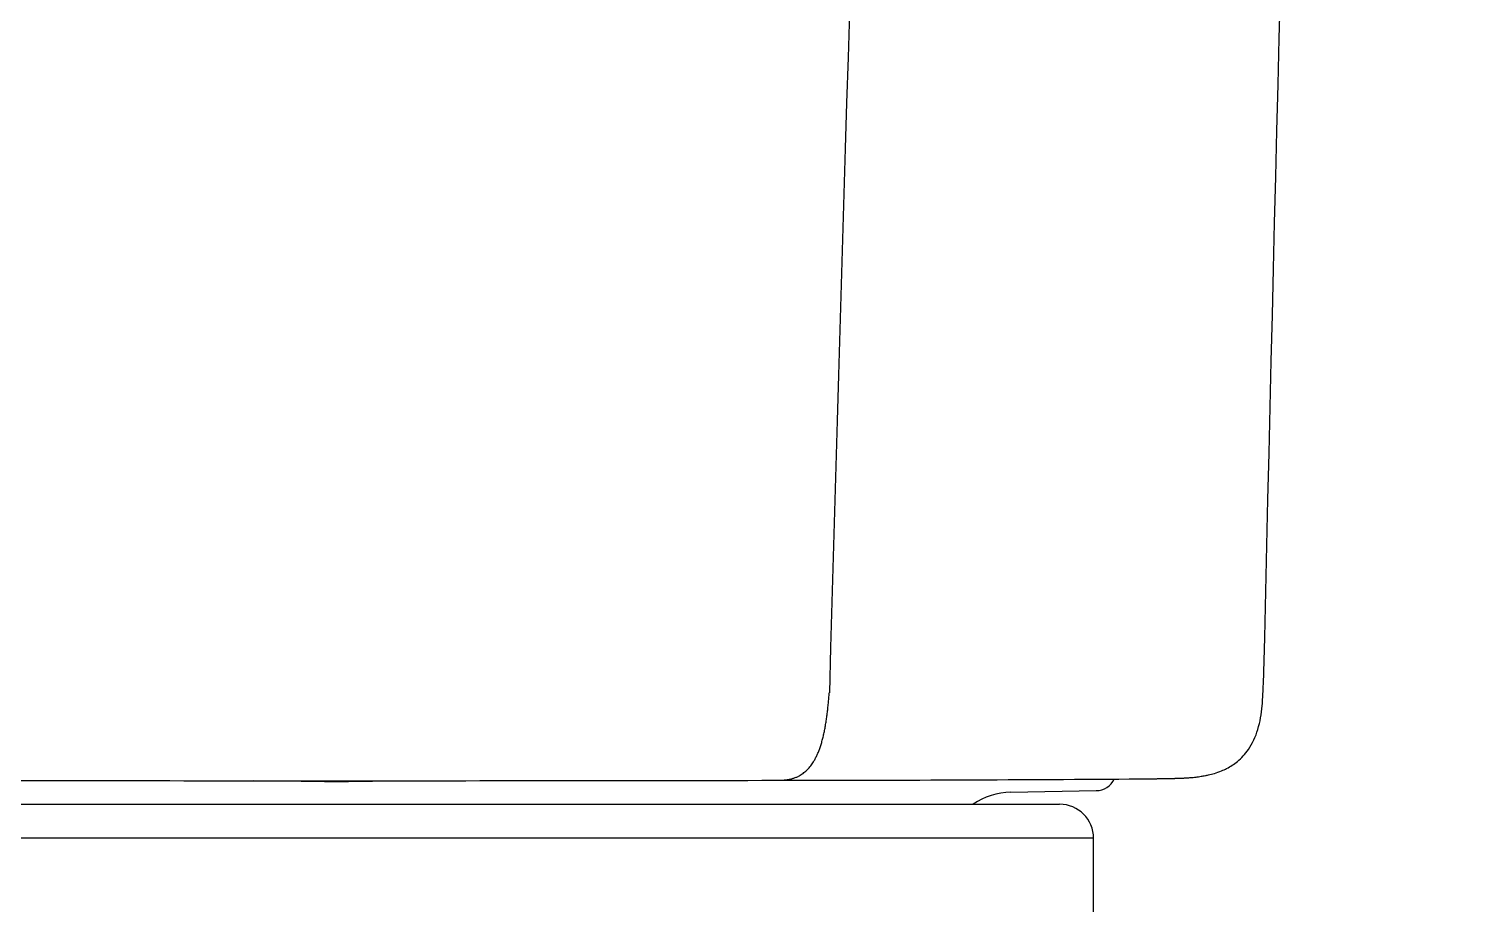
# Model space of a CAD drawing. Header units: millimetres. Extents: x 863 to 5283, y 810 to 2397.
# Drawn here: x 1635.609 to 1637.711, y 1428.204 to 1429.492 of the extents above; entities that cross this region are included whole.
import ezdxf

# ---------------------------------------------------------------- set-up
doc = ezdxf.new("R2010")
doc.units = ezdxf.units.MM
doc.layers.add('Wbudowane', color=175, linetype='Continuous')

# ---------------------------------------------------------------- blocks, each defined once
blk = doc.blocks.new('Z$W@#21058')
for p, q in [((19.86, 122.5206), (19.7552, 122.5224)), ((19.86, 122.5206), (19.9648, 122.5224)), ((18.78, 122.4878), (20.94, 122.4878)), ((19.86, 122.488), (19.86, 122.4878)), ((20.8683, 122.5056), (20.9939, 122.5078)), ((20.99, 122.4378), (18.73, 122.4378)), ((20.99, 122.1878), (20.99, 122.4378))]:
    blk.add_line(p, q)
for centre, radius, start, end in [((460.7946, 112.4722), 439.6733, 177.54065, 178.671606), ((266.0036, 115.9166), 245.4943, 176.432964, 178.427969), ((19.8425, 472.1864), 349.664, 269.894197, 270.002871), ((19.8795, 470.0165), 347.4941, 269.996789, 270.106143), ((20.4172, 217.5807), 95.0578, 270.06388, 270.377527), ((20.9933, 122.5378), 0.03, 271, 334.3518), ((20.87, 122.4056), 0.1, 91, 124.765), ((20.94, 122.4378), 0.05, 0, 90)]:
    blk.add_arc(centre, radius, start, end)
blk.add_open_spline([(21.0425, 122.525), (21.0451, 122.525), (21.0489, 122.525), (21.0552, 122.5251), (21.06, 122.5251), (21.0645, 122.5252), (21.0678, 122.5252), (21.0711, 122.5253), (21.0738, 122.5253), (21.0765, 122.5253), (21.0791, 122.5254), (21.0817, 122.5254), (21.0842, 122.5254), (21.0864, 122.5255), (21.0887, 122.5255), (21.091, 122.5255), (21.0934, 122.5256), (21.0958, 122.5256), (21.0986, 122.5257), (21.1015, 122.5257), (21.1041, 122.5258), (21.1059, 122.5258), (21.1076, 122.5258), (21.1092, 122.5259), (21.1109, 122.5259), (21.1132, 122.526), (21.116, 122.5261), (21.119, 122.5262), (21.1215, 122.5263), (21.1234, 122.5264), (21.1251, 122.5265), (21.1267, 122.5266), (21.1289, 122.5267), (21.1314, 122.5269), (21.1346, 122.5272), (21.1386, 122.5275), (21.1431, 122.5281), (21.1487, 122.5289), (21.1536, 122.5297), (21.1601, 122.5311), (21.1681, 122.5332), (21.1771, 122.5363), (21.1889, 122.5418), (21.2032, 122.551), (21.2205, 122.5698), (21.2332, 122.5983), (21.2374, 122.6251), (21.2386, 122.6425), (21.2392, 122.6536), (21.2394, 122.6595), (21.2396, 122.6651)], degree=3, knots=[0, 0, 0, 0, 0.037409, 0.066508, 0.100697, 0.121358, 0.143971, 0.162139, 0.182486, 0.196115, 0.216305, 0.23533, 0.251879, 0.270995, 0.284652, 0.304221, 0.324743, 0.341915, 0.363889, 0.395117, 0.417247, 0.430689, 0.444895, 0.4604, 0.47501, 0.49003, 0.520288, 0.545521, 0.560308, 0.573859, 0.582051, 0.591703, 0.601117, 0.615548, 0.627716, 0.639664, 0.656881, 0.667436, 0.681154, 0.690567, 0.708122, 0.728582, 0.743632, 0.7777, 0.820049, 0.878229, 0.941924, 0.964139, 0.972818, 1, 1, 1, 1])
blk.add_open_spline([(20.5232, 122.523), (20.549, 122.523), (20.5742, 122.5257), (20.5929, 122.5574), (20.5973, 122.6044), (20.6016, 122.6515)], degree=5)

msp = doc.modelspace()

# ---------------------------------------------------------------- block references
at = {"layer": 'Wbudowane'}
msp.add_blockref('Z$W@#21058', (1616.1848, 1305.8637), dxfattribs=at)

doc.saveas('drawing.dxf')
